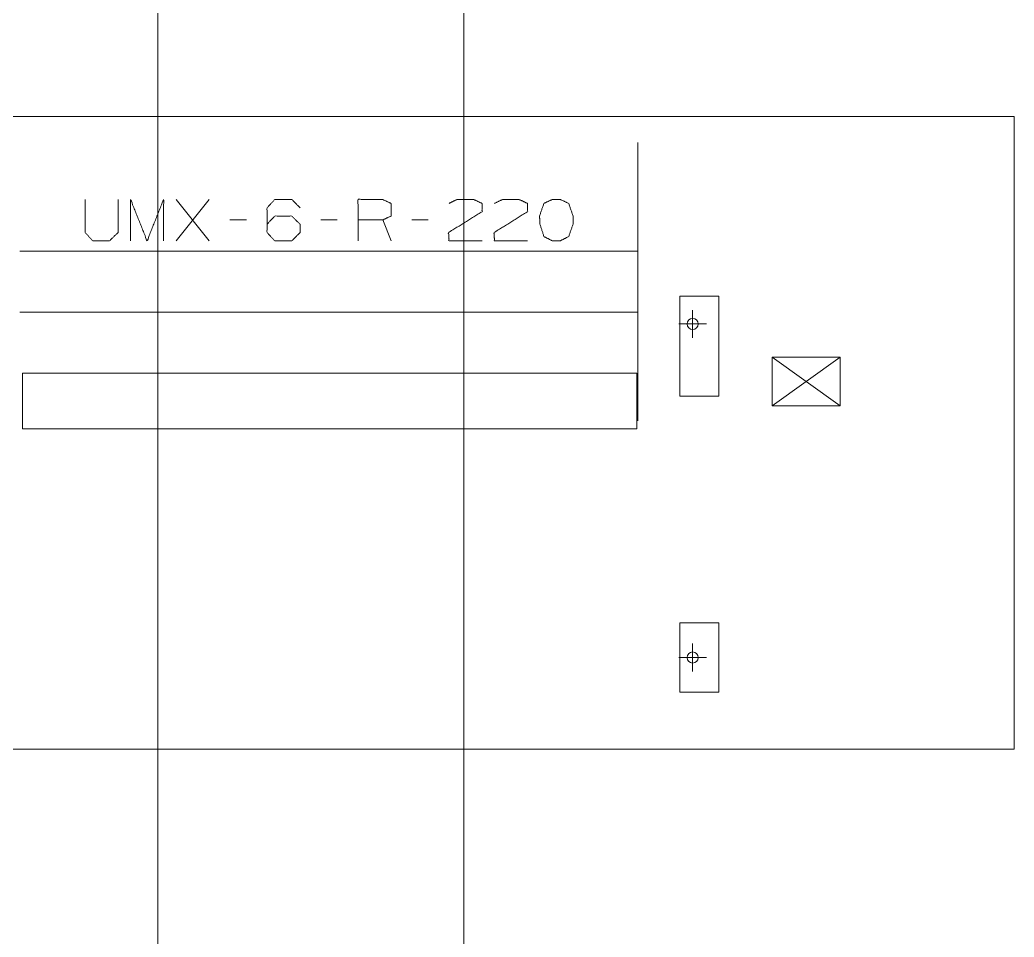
# Model space of a CAD drawing. Header units: millimetres. Extents: x 3056 to 110866, y 16649 to 58349.
# Drawn here: x 58061 to 61633, y 30720 to 34017 of the extents above; entities that cross this region are included whole.
import ezdxf

# ---------------------------------------------------------------- set-up
doc = ezdxf.new("R2010")
doc.units = ezdxf.units.MM
doc.layers.add('1', color=7, linetype='Continuous', true_color=0xffffff)

msp = doc.modelspace()

# ---------------------------------------------------------------- linework, layer by layer
at = {"layer": '1', "color": 143, "linetype": 'Continuous', "lineweight": 13}
for p, q in [((58556.5, 55303.3), (58556.5, 17870.4)), ((59656.5, 17870.4), (59656.5, 54863.3))]:
    msp.add_line(p, q, dxfattribs=at)
at = {"layer": '1', "color": 9, "linetype": 'Continuous', "lineweight": 13}
msp.add_line((58556.5, 47349.3), (58556.5, 30845.3), dxfattribs=at)
at = {"layer": '1', "color": 80, "linetype": 'Continuous', "lineweight": 13}
for p, q in [((56006.5, 33669.3), (61633.5, 33669.3)), ((56006.5, 33669.3), (61633.5, 33669.3)), ((61633.5, 33669.3), (61633.5, 31395.3)), ((61633.5, 33669.3), (61633.5, 31395.3)), ((58622.6, 33223), (58741.3, 33371.4)), ((58741.3, 33223), (58622.6, 33371.4)), ((58875.1, 33298), (58815.7, 33298)), ((59201.9, 33298), (59142.6, 33298)), ((59395.1, 33223), (59365.4, 33298)), ((59528.8, 33298), (59469.4, 33298)), ((60281.5, 33185.5), (58061.5, 33185.5)), ((60573, 33024.3), (60433, 33024.3)), ((60433, 33024.3), (60433, 32664.3)), ((60573, 32664.3), (60573, 33024.3)), ((60478.5, 32974.3), (60478.5, 32874.3)), ((58061.5, 32966.4), (60281.5, 32966.4)), ((60428.5, 32924.3), (60528.5, 32924.3)), ((60764.5, 32630.3), (60764.5, 32804.3)), ((61008.5, 32630.3), (60764.5, 32804.3)), ((60764.5, 32804.3), (61008.5, 32804.3)), ((61008.5, 32804.3), (60886.5, 32717.3)), ((61008.5, 32804.3), (61008.5, 32630.3)), ((58070.5, 32747.3), (60278.5, 32747.3)), ((58070.5, 32547.3), (58070.5, 32747.3)), ((60278.5, 32747.3), (60278.5, 32547.3)), ((60764.5, 32630.3), (60886.5, 32717.3)), ((60433, 32664.3), (60573, 32664.3)), ((61008.5, 32630.3), (60764.5, 32630.3)), ((60278.5, 32547.3), (58070.5, 32547.3)), ((60433, 31850.3), (60433, 31600.3)), ((60573, 31850.3), (60433, 31850.3)), ((60573, 31600.3), (60573, 31850.3)), ((60478.5, 31775.3), (60478.5, 31675.3)), ((60428.5, 31725.3), (60528.5, 31725.3)), ((60433, 31600.3), (60573, 31600.3)), ((61633.5, 31395.3), (56006.5, 31395.3)), ((61633.5, 31395.3), (56006.5, 31395.3))]:
    msp.add_line(p, q, dxfattribs=at)
for centre in [(60478.5, 32924.3), (60478.5, 31725.3)]:
    msp.add_circle(centre, 20, dxfattribs=at)
for points, knots in [([(60281.5, 33075.9), (60281.5, 33086.1), (60281.5, 33096.3), (60281.5, 33106.5), (60281.5, 33116.7), (60281.5, 33126.9), (60281.5, 33137), (60281.5, 33147.1), (60281.5, 33157.2), (60281.5, 33167.2), (60281.5, 33177.2), (60281.5, 33187.2), (60281.5, 33197.1), (60281.5, 33207), (60281.5, 33216.8), (60281.5, 33226.6), (60281.5, 33231.4), (60281.5, 33241.1), (60281.5, 33250.7), (60281.5, 33260.2), (60281.5, 33269.6), (60281.5, 33279), (60281.5, 33283.7), (60281.5, 33292.9), (60281.5, 33302), (60281.5, 33311.1), (60281.5, 33320), (60281.5, 33328.9), (60281.5, 33337.6), (60281.5, 33346.3), (60281.5, 33354.8), (60281.5, 33363.2), (60281.5, 33371.5), (60281.5, 33379.7), (60281.5, 33387.7), (60281.5, 33395.6), (60281.5, 33403.4), (60281.5, 33411), (60281.5, 33418.5), (60281.5, 33425.9), (60281.5, 33433.1), (60281.5, 33436.6), (60281.5, 33443.6), (60281.5, 33450.4), (60281.5, 33457.1), (60281.5, 33463.6), (60281.5, 33470), (60281.5, 33476.2), (60281.5, 33482.2), (60281.5, 33488.1), (60281.5, 33493.8), (60281.5, 33499.3), (60281.5, 33504.6), (60281.5, 33509.8), (60281.5, 33514.8), (60281.5, 33519.6), (60281.5, 33524.2), (60281.5, 33528.6), (60281.5, 33532.8), (60281.5, 33536.9), (60281.5, 33540.7), (60281.5, 33544.4), (60281.5, 33547.9), (60281.5, 33551.1), (60281.5, 33554.2), (60281.5, 33557.1), (60281.5, 33559.8), (60281.5, 33562.2), (60281.5, 33564.5), (60281.5, 33566.6), (60281.5, 33568.4), (60281.5, 33569.3), (60281.5, 33570.9), (60281.5, 33571.5), (60281.5, 33572.8), (60281.5, 33573.8), (60281.5, 33574.6), (60281.5, 33575.3), (60281.5, 33575.7), (60281.5, 33575.8), (60281.5, 33575.9)], [0, 0, 0.020394, 0.040788, 0.061161, 0.081508, 0.101822, 0.122095, 0.142314, 0.162476, 0.182568, 0.202587, 0.22252, 0.242359, 0.262102, 0.281729, 0.301245, 0.310939, 0.330259, 0.349446, 0.368481, 0.387367, 0.406094, 0.415413, 0.43388, 0.452169, 0.470271, 0.488173, 0.505874, 0.523368, 0.54064, 0.55769, 0.574502, 0.59108, 0.60741, 0.623487, 0.639309, 0.654861, 0.670138, 0.68514, 0.699856, 0.714281, 0.721346, 0.735321, 0.748989, 0.762351, 0.775389, 0.788111, 0.800498, 0.812558, 0.824274, 0.835651, 0.846679, 0.857358, 0.867676, 0.877635, 0.887224, 0.896447, 0.9053, 0.913772, 0.921868, 0.929578, 0.936902, 0.943834, 0.950375, 0.956518, 0.962265, 0.967615, 0.972557, 0.977098, 0.98123, 0.98495, 0.986713, 0.989819, 0.991168, 0.993661, 0.995735, 0.997402, 0.998645, 0.999481, 0.999794, 1, 1]), ([(58295.7, 33371.4), (58295.7, 33252.7), (58323.8, 33223), (58383.2, 33223), (58414.4, 33252.7), (58414.4, 33371.4)], [0, 0, 0.311783, 0.419156, 0.57504, 0.688217, 1, 1]), ([(58459.1, 33223), (58459.1, 33371.4), (58518.5, 33223), (58577.9, 33371.4), (58577.9, 33223)], [0, 0, 0.240728, 0.499998, 0.759272, 1, 1]), ([(58949.4, 33282.4), (58977.6, 33312.1), (59038.5, 33312.1), (59068.2, 33282.4), (59068.2, 33252.7), (59038.5, 33223), (58977.6, 33223), (58949.4, 33252.7), (58949.4, 33341.7), (58977.6, 33371.4), (59038.5, 33371.4), (59068.2, 33341.7)], [0, 0, 0.074328, 0.185085, 0.261392, 0.315347, 0.391654, 0.502411, 0.576739, 0.738608, 0.812936, 0.923693, 1, 1]), ([(59276.3, 33223), (59276.3, 33371.4), (59365.4, 33371.4), (59395.1, 33357.4), (59395.1, 33312.1), (59365.4, 33298), (59276.3, 33298)], [0, 0, 0.33923, 0.542769, 0.617838, 0.721392, 0.796461, 1, 1]), ([(59603.2, 33357.4), (59631.3, 33371.4), (59692.3, 33371.4), (59721.9, 33357.4), (59721.9, 33327.7), (59601.6, 33252.7), (59603.2, 33223), (59721.9, 33223)], [0, 0, 0.070634, 0.207509, 0.281307, 0.347997, 0.66647, 0.733253, 1, 1]), ([(59766.6, 33357.4), (59794.8, 33371.4), (59855.7, 33371.4), (59885.4, 33357.4), (59885.4, 33327.7), (59765.1, 33252.7), (59766.6, 33223), (59885.4, 33223)], [0, 0, 0.070635, 0.207523, 0.281311, 0.348001, 0.666468, 0.73325, 1, 1]), ([(60003.5, 33223), (60033.2, 33238.6), (60048.8, 33282.4), (60048.8, 33312.1), (60033.2, 33357.4), (60003.5, 33371.4), (59973.8, 33371.4), (59944.1, 33357.4), (59928.5, 33312.1), (59930.1, 33282.4), (59944.1, 33238.6), (59973.8, 33223), (60003.5, 33223)], [0, 0, 0.07627, 0.181886, 0.249382, 0.358353, 0.433033, 0.500524, 0.575204, 0.684174, 0.751764, 0.856239, 0.932509, 1, 1]), ([(60281.5, 32575.9), (60281.5, 32576.1), (60281.5, 32576.4), (60281.5, 32576.9), (60281.5, 32577.2), (60281.5, 32578.1), (60281.5, 32579.1), (60281.5, 32580.4), (60281.5, 32581.8), (60281.5, 32583.5), (60281.5, 32585.3), (60281.5, 32587.4), (60281.5, 32589.7), (60281.5, 32590.9), (60281.5, 32593.4), (60281.5, 32596.2), (60281.5, 32599.2), (60281.5, 32602.3), (60281.5, 32605.7), (60281.5, 32609.3), (60281.5, 32613), (60281.5, 32617), (60281.5, 32621.1), (60281.5, 32625.5), (60281.5, 32630), (60281.5, 32634.7), (60281.5, 32639.6), (60281.5, 32642.1), (60281.5, 32647.3), (60281.5, 32652.6), (60281.5, 32658.1), (60281.5, 32663.8), (60281.5, 32669.7), (60281.5, 32675.7), (60281.5, 32681.9), (60281.5, 32685), (60281.5, 32691.5), (60281.5, 32698.1), (60281.5, 32701.5), (60281.5, 32708.3), (60281.5, 32715.3), (60281.5, 32718.8), (60281.5, 32726), (60281.5, 32733.4), (60281.5, 32740.9), (60281.5, 32748.5), (60281.5, 32756.3), (60281.5, 32764.2), (60281.5, 32772.2), (60281.5, 32780.4), (60281.5, 32788.7), (60281.5, 32797.1), (60281.5, 32805.6), (60281.5, 32814.3), (60281.5, 32823), (60281.5, 32831.9), (60281.5, 32840.8), (60281.5, 32849.9), (60281.5, 32859), (60281.5, 32868.2), (60281.5, 32877.6), (60281.5, 32887), (60281.5, 32896.4), (60281.5, 32906), (60281.5, 32915.6), (60281.5, 32925.3), (60281.5, 32935.1), (60281.5, 32940), (60281.5, 32949.8), (60281.5, 32959.7), (60281.5, 32969.7), (60281.5, 32979.7), (60281.5, 32989.7), (60281.5, 32999.7), (60281.5, 33009.8), (60281.5, 33014.9), (60281.5, 33025), (60281.5, 33035.2), (60281.5, 33045.4), (60281.5, 33055.6), (60281.5, 33065.7), (60281.5, 33075.9)], [0, 0, 0.000212, 0.000831, 0.001873, 0.002603, 0.004265, 0.006339, 0.008832, 0.011732, 0.015049, 0.018775, 0.022908, 0.027442, 0.029813, 0.034962, 0.040508, 0.046455, 0.0528, 0.059536, 0.066664, 0.074184, 0.082084, 0.090371, 0.099033, 0.108071, 0.11748, 0.127254, 0.132323, 0.142647, 0.15332, 0.164348, 0.175725, 0.187441, 0.1995, 0.211888, 0.218169, 0.231049, 0.244252, 0.251009, 0.264678, 0.278653, 0.285717, 0.300142, 0.314858, 0.32986, 0.345137, 0.360689, 0.376511, 0.392587, 0.408917, 0.425496, 0.442313, 0.459357, 0.476629, 0.494124, 0.511824, 0.529726, 0.547829, 0.566117, 0.584584, 0.603227, 0.622033, 0.640999, 0.660112, 0.679363, 0.698752, 0.718267, 0.728083, 0.747768, 0.767559, 0.787445, 0.807421, 0.827476, 0.847601, 0.867793, 0.877906, 0.898173, 0.918487, 0.938839, 0.959212, 0.979601, 1, 1])]:
    msp.add_open_spline(points, degree=1, knots=knots, dxfattribs=at)

doc.saveas('drawing.dxf')
